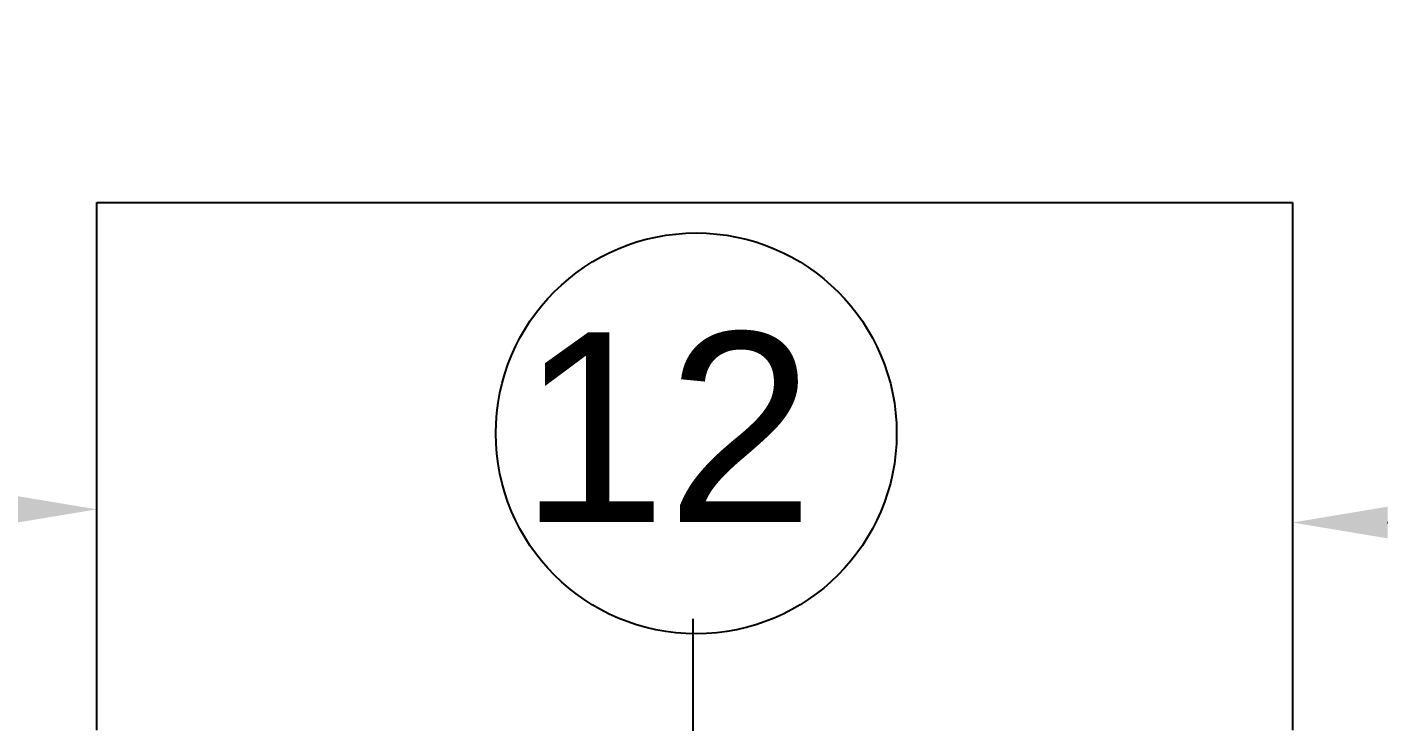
# Model space of a CAD drawing. Header units: metres. Extents: x 0 to 8715937, y -236336 to 216.
# Drawn here: x 121.385 to 123.947, y 68.085 to 69.402 of the extents above; entities that cross this region are included whole.
import ezdxf

# ---------------------------------------------------------------- set-up
doc = ezdxf.new("R2010")
doc.units = ezdxf.units.M
doc.header["$MEASUREMENT"] = 0
doc.header["$PDMODE"] = 3
doc.linetypes.add('ACAD_ISO10W100', pattern=[18, 12, -3, 0, -3])
for name, color, linetype in [('0-BLOCK-EQUIPAMIENTO', 7, 'Continuous'), ('0-BLOCK-ESTRUCTURA', 7, 'Continuous'), ('AAA TEXTO', 7, 'Continuous'), ('COTAS INTERIORES', 2, 'Continuous'), ('EJES', 251, 'ACAD_ISO10W100'), ('INSTALACIONES', 165, 'Continuous'), ('TEXTO', 7, 'Continuous')]:
    doc.layers.add(name, color=color, linetype=linetype)
doc.styles.add('AR', font='arial.ttf')
doc.styles.get("Standard").update_dxf_attribs({"font": 'arial.ttf'})
doc.dimstyles.new('CotaLoc0', dxfattribs={"dimtxt": 0.23, "dimasz": 0.18, "dimexe": 0.12, "dimexo": 0.37, "dimgap": 0.07, "dimtad": 1, "dimzin": 0, "dimdsep": 46, "dimtxsty": 'AR', "dimcen": 0.9, "dimclrd": 251, "dimclre": 251, "dimadec": 0, "dimazin": 0, "dimtfac": 1, "dimtofl": 0, "dimtmove": 1, "dimatfit": 3, "dimfxl": 0.18, "dimtolj": 1, "dimtzin": 0, "dimarcsym": 1})

# ---------------------------------------------------------------- blocks, each defined once
blk = doc.blocks.new('DPM-ESTRUCTURA')
at = {"layer": 'EJES', "ltscale": 0.4}
blk.add_line((34.9278, 41.5801), (34.9278, 112.3301), dxfattribs=at)
blk = doc.blocks.new('*D197')
at = {"layer": 'COTAS INTERIORES', "color": 251, "lineweight": -2, "ltscale": 0.1, "transparency": 16777216}
for p, q in [((30.2115, 68.4879), (30.2115, 68.6079)), ((33.7974, 68.4879), (33.7974, 68.6079)), ((30.3915, 68.4879), (33.6174, 68.4879))]:
    blk.add_line(p, q, dxfattribs=at)
at = {"layer": 'COTAS INTERIORES', "color": 251, "ltscale": 0.1, "transparency": 16777216}
for points in [[(30.3915, 68.5179), (30.3915, 68.4579), (30.2115, 68.4879)], [(33.6174, 68.5179), (33.6174, 68.4579), (33.7974, 68.4879)]]:
    blk.add_solid(points, dxfattribs=at)
at = {"layer": 'Defpoints', "color": 0, "ltscale": 0.1, "transparency": 16777216}
for p in [(33.7974, 68.4879), (33.7974, 68.4879), (30.2115, 68.4796)]:
    blk.add_point(p, dxfattribs=at)
at = {"layer": 'COTAS INTERIORES', "color": 0, "ltscale": 0.1, "transparency": 16777216, "insert": (32.0044, 68.6754), "char_height": 0.23, "attachment_point": 5, "style": 'AR'}
blk.add_mtext('\\A1;3.59', dxfattribs=at)
blk = doc.blocks.new('*D198')
at = {"layer": 'COTAS INTERIORES', "color": 251, "lineweight": -2, "ltscale": 0.1, "transparency": 16777216}
for p, q in [((39.6496, 68.4629), (39.6496, 68.5829)), ((36.0638, 68.4629), (36.0638, 68.3429)), ((36.2438, 68.4629), (39.4696, 68.4629))]:
    blk.add_line(p, q, dxfattribs=at)
at = {"layer": 'COTAS INTERIORES', "color": 251, "ltscale": 0.1, "transparency": 16777216}
for points in [[(36.2438, 68.4929), (36.2438, 68.4329), (36.0638, 68.4629)], [(39.4696, 68.4929), (39.4696, 68.4329), (39.6496, 68.4629)]]:
    blk.add_solid(points, dxfattribs=at)
at = {"layer": 'Defpoints', "color": 0, "ltscale": 0.1, "transparency": 16777216}
for p in [(36.0638, 68.4796), (39.6496, 68.4629), (39.6496, 68.4629)]:
    blk.add_point(p, dxfattribs=at)
at = {"layer": 'COTAS INTERIORES', "color": 0, "ltscale": 0.1, "transparency": 16777216, "insert": (37.8567, 68.6504), "char_height": 0.23, "attachment_point": 5, "style": 'AR'}
blk.add_mtext('\\A1;3.59', dxfattribs=at)
blk = doc.blocks.new('DPM-EQUIPAMIENTO')
at = {"layer": 'AAA TEXTO', "ltscale": 0.21}
blk.add_circle((34.9335, 68.6319), 0.3799, dxfattribs=at)
at = {"layer": 'INSTALACIONES', "ltscale": 0.1}
for p, q in [((33.7974, 68.0693), (33.7974, 69.0693)), ((33.7974, 69.0693), (36.0638, 69.0693)), ((36.0638, 69.0693), (36.0638, 68.0693))]:
    blk.add_line(p, q, dxfattribs=at)
at = {"layer": 'TEXTO', "insert": (35.1569, 68.8232), "char_height": 0.35945, "attachment_point": 3}
blk.add_mtext_dynamic_manual_height_columns('12', width=0.346173, gutter_width=12.5, heights=[0], dxfattribs=at)
at = {"layer": 'COTAS INTERIORES', "ltscale": 0.1}
for base, p1, p2, picture, middle in [((33.7974, 68.4879), (30.2115, 68.4796), (33.7974, 68.4879), '*D197', (32.0044, 68.6754)), ((39.6496, 68.4629), (36.0638, 68.4796), (39.6496, 68.4629), '*D198', (37.8567, 68.6504))]:
    dim = blk.add_linear_dim(base=base, p1=p1, p2=p2, dimstyle='CotaLoc0', override={"dimfxlon": 1}, dxfattribs=at)
    dim.commit()
    dim.dimension.update_dxf_attribs({"geometry": picture, "text_midpoint": middle})

msp = doc.modelspace()

# ---------------------------------------------------------------- block references
at = {"layer": '0-BLOCK-EQUIPAMIENTO'}
msp.add_blockref('DPM-EQUIPAMIENTO', (87.72, 0), dxfattribs=at)
at = {"layer": '0-BLOCK-ESTRUCTURA', "ltscale": 0.1}
msp.add_blockref('DPM-ESTRUCTURA', (87.72, 0), dxfattribs=at)

doc.saveas('drawing.dxf')
